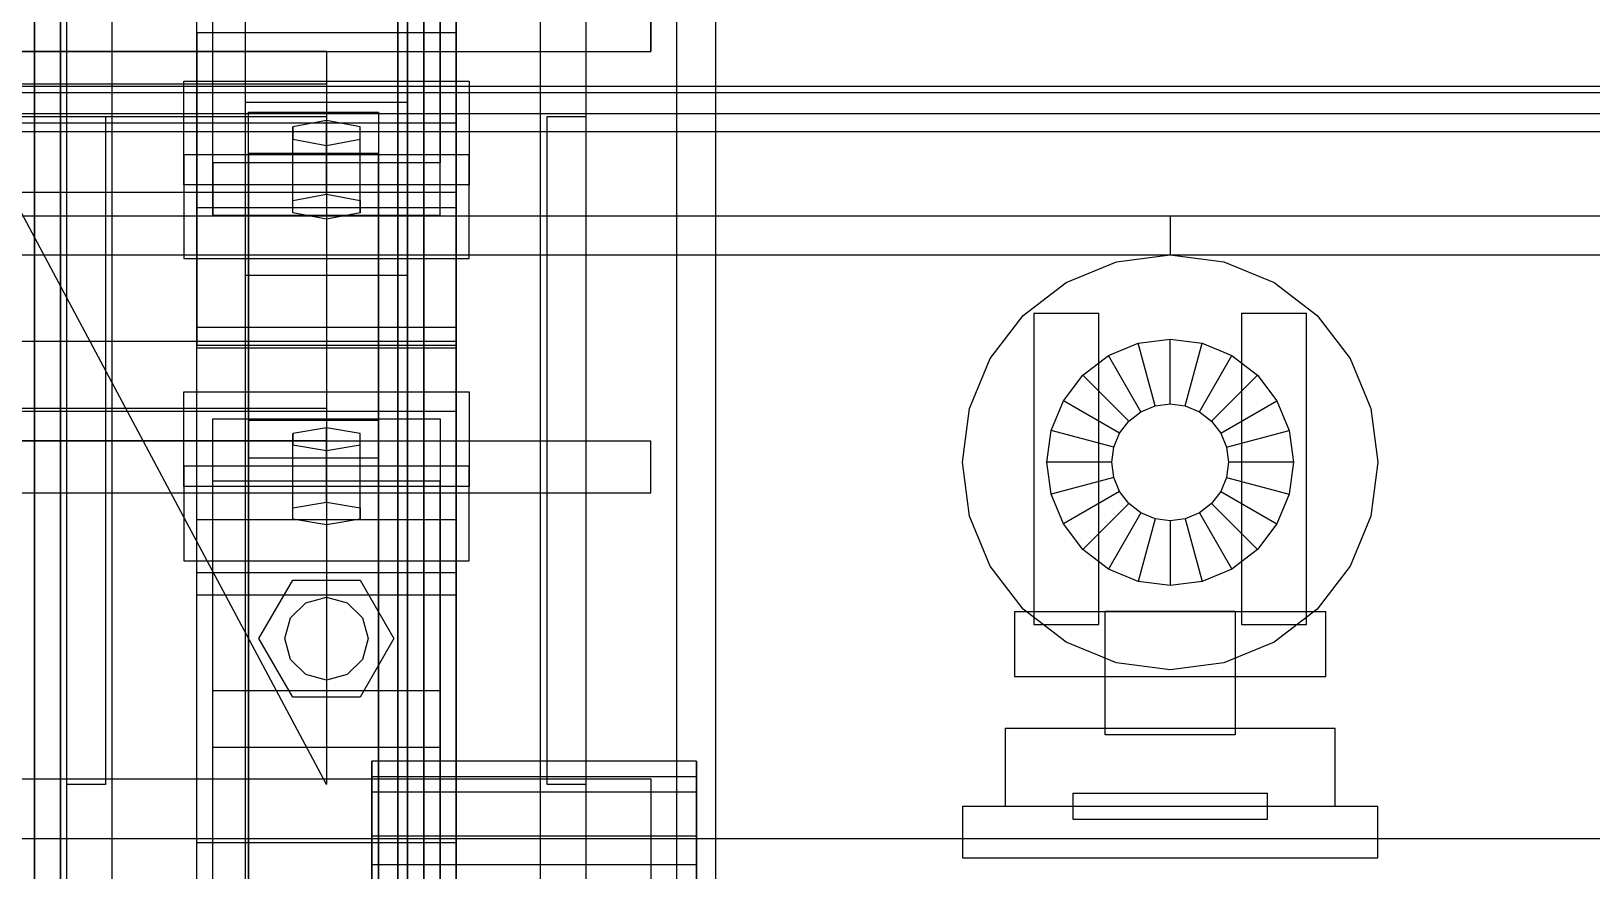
# Model space of a CAD drawing. Header units: millimetres. Extents: x -191664 to 191490, y -197311 to 10263.
# Drawn here: x 384.5 to 624.8, y -31519.8 to -31390.5 of the extents above; entities that cross this region are included whole.
import ezdxf

# ---------------------------------------------------------------- set-up
doc = ezdxf.new("R2010")
doc.units = ezdxf.units.MM
for name, color, linetype, lineweight in [('COTAS_USUARIO', 1, 'Continuous', 0), ('frontal_briquetadora', 7, 'Continuous', 0), ('frontal_C01', 7, 'Continuous', 0), ('frontal_C02', 7, 'Continuous', 0), ('frontal_C03', 7, 'Continuous', 0), ('frontal_C04', 7, 'Continuous', 0), ('frontal_secador', 7, 'Continuous', 0)]:
    doc.layers.add(name, color=color, linetype=linetype, lineweight=lineweight)
doc.dimstyles.new('PLANTA_100', dxfattribs={"dimtxt": 250, "dimasz": 150, "dimexe": 150, "dimexo": 80, "dimgap": 100, "dimtad": 1, "dimtih": 1, "dimtoh": 1, "dimdec": 1, "dimdsep": 46, "dimcen": 0.09, "dimclrd": 1, "dimclre": 1, "dimclrt": 1, "dimadec": 0, "dimazin": 0, "dimtfac": 1, "dimtdec": 4, "dimtofl": 0, "dimtmove": 0, "dimatfit": 3, "dimfxl": 1, "dimtolj": 1, "dimtzin": 0, "dimarcsym": 0})

# ---------------------------------------------------------------- blocks, each defined once
blk = doc.blocks.new('*D114')
at = {"layer": 'COTAS_USUARIO', "color": 1, "lineweight": -2, "transparency": 16777216}
for p, q in [((1200, -30765), (1200, -30615)), ((80, -30915), (1350, -30915)), ((80, -31328.5), (1350, -31328.5)), ((1200, -31478.5), (1200, -31628.5))]:
    blk.add_line(p, q, dxfattribs=at)
at = {"layer": 'COTAS_USUARIO', "color": 1, "transparency": 16777216}
for points in [[(1175, -30765), (1225, -30765), (1200, -30915)], [(1175, -31478.5), (1225, -31478.5), (1200, -31328.5)]]:
    blk.add_solid(points, dxfattribs=at)
at = {"layer": 'Defpoints', "color": 0, "transparency": 16777216}
for p in [(0, -30915), (0, -31328.5), (1200, -31328.5)]:
    blk.add_point(p, dxfattribs=at)

msp = doc.modelspace()

# ---------------------------------------------------------------- linework, layer by layer
at = {"layer": 'frontal_briquetadora', "color": 8, "true_color": 0x657a85}
for p, q in [((484, -31988), (484, -30950)), ((490, -31988), (490, -30950))]:
    msp.add_line(p, q, dxfattribs=at)
at = {"layer": 'frontal_briquetadora', "color": 8, "true_color": 0x667b86}
for p, q in [((385, -31872.05), (385, -31072.05)), ((445, -31072.05), (445, -31872.05)), ((385, -31075.78), (385, -31875.78)), ((389, -31075.78), (389, -31875.78)), ((441, -31875.78), (441, -31075.78)), ((445, -31875.78), (445, -31075.78)), ((385, -31924.22), (385, -31124.22)), ((389, -31924.22), (389, -31124.22)), ((441, -31124.22), (441, -31924.22)), ((445, -31124.22), (445, -31924.22)), ((385, -31127.95), (385, -31927.95)), ((445, -31927.95), (445, -31127.95))]:
    msp.add_line(p, q, dxfattribs=at)
at = {"layer": 'frontal_C01', "color": 139, "true_color": 0x354b57}
for p, q in [((390, -31975), (390, -30088.5)), ((397, -31975), (397, -30088.5)), ((463, -31975), (463, -30088.5)), ((470, -31975), (470, -30088.5)), ((390, -31975), (390, -30888.93)), ((397, -31975), (397, -30888.93)), ((463, -31975), (463, -30888.93)), ((470, -31975), (470, -30888.93)), ((410, -31436.14), (410, -31051.93)), ((450, -31051.93), (450, -31436.14)), ((417.5, -31717.14), (417.5, -31058.19)), ((442.5, -31058.19), (442.5, -31717.14)), ((417.5, -31742.51), (417.5, -31083.56)), ((442.5, -31742.51), (442.5, -31083.56)), ((410, -31474.03), (410, -31089.83)), ((450, -31474.03), (450, -31089.83)), ((410, -31706.14), (410, -31321.93)), ((450, -31321.93), (450, -31706.14)), ((410, -31753.51), (410, -31369.3)), ((450, -31753.51), (450, -31369.3)), ((408, -31414.22), (408, -31398.21)), ((408, -31398.21), (452, -31398.21)), ((408, -31409.57), (408, -31398.21)), ((452, -31398.21), (452, -31414.22)), ((452, -31398.21), (452, -31409.57)), ((418, -31409.41), (418, -31403.01)), ((418, -31403.01), (438, -31403.01)), ((418, -31552.29), (418, -31403.01)), ((438, -31403.01), (438, -31409.41)), ((438, -31403.01), (438, -31552.29)), ((452, -31409.57), (408, -31409.57)), ((408, -31409.57), (408, -31425.58)), ((438, -31409.41), (418, -31409.41)), ((418, -31409.41), (418, -31558.69)), ((438, -31558.69), (438, -31409.41)), ((452, -31425.58), (452, -31409.57)), ((452, -31414.22), (408, -31414.22)), ((408, -31414.22), (408, -31425.58)), ((452, -31425.58), (452, -31414.22)), ((408, -31425.58), (452, -31425.58)), ((410, -31474.03), (410, -31436.14)), ((410, -31436.14), (450, -31436.14)), ((410, -31627.03), (410, -31436.14)), ((450, -31436.14), (450, -31474.03)), ((450, -31436.14), (450, -31627.03)), ((412.5, -31459.89), (412.5, -31450.29)), ((412.5, -31450.29), (447.5, -31450.29)), ((412.5, -31725.02), (412.5, -31450.29)), ((447.5, -31450.29), (447.5, -31459.89)), ((447.5, -31450.29), (447.5, -31725.02)), ((447.5, -31459.89), (412.5, -31459.89)), ((412.5, -31734.62), (412.5, -31459.89)), ((447.5, -31734.62), (447.5, -31459.89)), ((450, -31474.03), (410, -31474.03)), ((410, -31664.92), (410, -31474.03)), ((450, -31664.92), (450, -31474.03))]:
    msp.add_line(p, q, dxfattribs=at)
at = {"layer": 'frontal_C01', "color": 9, "true_color": 0xbdc8cc}
for p, q in [((430, -31404.29), (424.8, -31405.25)), ((435.2, -31405.25), (430, -31404.29)), ((430, -31415.66), (430, -31404.29)), ((424.8, -31405.25), (424.8, -31407.17)), ((424.8, -31416.62), (424.8, -31405.25)), ((435.2, -31407.17), (435.2, -31405.25)), ((435.2, -31416.62), (435.2, -31405.25)), ((424.8, -31407.17), (430, -31408.13)), ((424.8, -31418.54), (424.8, -31407.17)), ((430, -31408.13), (435.2, -31407.17)), ((430, -31408.13), (430, -31419.5)), ((435.2, -31418.54), (435.2, -31407.17)), ((424.8, -31416.62), (430, -31415.66)), ((430, -31415.66), (435.2, -31416.62)), ((424.8, -31418.54), (424.8, -31416.62)), ((430, -31419.5), (424.8, -31418.54)), ((435.2, -31418.54), (430, -31419.5)), ((435.2, -31416.62), (435.2, -31418.54))]:
    msp.add_line(p, q, dxfattribs=at)
at = {"layer": 'frontal_C01', "color": 147, "true_color": 0x24748b}
for p, q in [((437, -31507.87), (437, -31503.1)), ((437, -31503.1), (437, -31505.47)), ((487, -31503.1), (437, -31503.1)), ((487, -31505.47), (487, -31503.1)), ((487, -31503.1), (487, -31507.87)), ((437, -31505.47), (437, -31514.62)), ((487, -31505.47), (437, -31505.47)), ((487, -31514.62), (487, -31505.47)), ((437, -31519.06), (437, -31507.87)), ((487, -31507.87), (437, -31507.87)), ((487, -31507.87), (487, -31519.06)), ((437, -31514.62), (437, -31529.16)), ((487, -31514.62), (437, -31514.62)), ((487, -31529.16), (487, -31514.62)), ((437, -31534.95), (437, -31519.06)), ((487, -31519.06), (437, -31519.06)), ((487, -31519.06), (487, -31534.95))]:
    msp.add_line(p, q, dxfattribs=at)
at = {"layer": 'frontal_C02', "color": 139, "true_color": 0x354b57}
for p, q in [((390, -31975), (390, -29576.75)), ((397, -31975), (397, -29576.75)), ((463, -31975), (463, -29576.75)), ((470, -31975), (470, -29576.75)), ((390, -31975), (390, -30072.14)), ((397, -31975), (397, -30072.14)), ((463, -31975), (463, -30072.14)), ((470, -31975), (470, -30072.14)), ((390, -31975), (390, -30861.25)), ((397, -31975), (397, -30861.25)), ((463, -31975), (463, -30861.25)), ((470, -31975), (470, -30861.25)), ((410, -31477.44), (410, -31126.72)), ((450, -31126.72), (450, -31477.44)), ((417.5, -31601.33), (417.5, -31132.03)), ((442.5, -31132.03), (442.5, -31601.33)), ((417.5, -31628.97), (417.5, -31159.67)), ((442.5, -31628.97), (442.5, -31159.67)), ((410, -31515.69), (410, -31164.97)), ((450, -31515.69), (450, -31164.97)), ((410, -31590.88), (410, -31303.28)), ((450, -31303.28), (450, -31590.88)), ((410, -31639.43), (410, -31351.82)), ((450, -31639.43), (450, -31351.82)), ((408, -31460.72), (408, -31446.11)), ((408, -31446.11), (452, -31446.11)), ((408, -31457.58), (408, -31446.11)), ((452, -31446.11), (452, -31460.72)), ((452, -31446.11), (452, -31457.58)), ((418, -31456.34), (418, -31450.49)), ((418, -31450.49), (438, -31450.49)), ((418, -31601.19), (418, -31450.49)), ((438, -31450.49), (438, -31456.34)), ((438, -31450.49), (438, -31601.19)), ((438, -31456.34), (418, -31456.34)), ((418, -31456.34), (418, -31607.03)), ((438, -31607.03), (438, -31456.34)), ((452, -31457.58), (408, -31457.58)), ((408, -31457.58), (408, -31472.2)), ((452, -31472.2), (452, -31457.58)), ((452, -31460.72), (408, -31460.72)), ((408, -31460.72), (408, -31472.2)), ((452, -31472.2), (452, -31460.72)), ((408, -31472.2), (452, -31472.2)), ((410, -31515.69), (410, -31477.44)), ((410, -31477.44), (450, -31477.44)), ((410, -31651.69), (410, -31477.44)), ((450, -31477.44), (450, -31515.69)), ((450, -31477.44), (450, -31651.69)), ((412.5, -31500.95), (412.5, -31492.18)), ((412.5, -31492.18), (447.5, -31492.18)), ((412.5, -31610.77), (412.5, -31492.18)), ((447.5, -31492.18), (447.5, -31500.95)), ((447.5, -31492.18), (447.5, -31610.77)), ((447.5, -31500.95), (412.5, -31500.95)), ((412.5, -31619.54), (412.5, -31500.95)), ((447.5, -31619.54), (447.5, -31500.95)), ((450, -31515.69), (410, -31515.69)), ((410, -31689.94), (410, -31515.69)), ((450, -31689.94), (450, -31515.69))]:
    msp.add_line(p, q, dxfattribs=at)
at = {"layer": 'frontal_C02', "color": 9, "true_color": 0xbdc8cc}
for p, q in [((430, -31451.66), (424.8, -31452.54)), ((435.2, -31452.54), (430, -31451.66)), ((430, -31463.14), (430, -31451.66)), ((424.8, -31452.54), (424.8, -31454.29)), ((424.8, -31464.01), (424.8, -31452.54)), ((424.8, -31454.29), (430, -31455.17)), ((424.8, -31465.77), (424.8, -31454.29)), ((430, -31455.17), (435.2, -31454.29)), ((435.2, -31454.29), (435.2, -31452.54)), ((435.2, -31464.01), (435.2, -31452.54)), ((435.2, -31465.77), (435.2, -31454.29)), ((430, -31455.17), (430, -31466.64)), ((424.8, -31464.01), (430, -31463.14)), ((424.8, -31465.77), (424.8, -31464.01)), ((430, -31463.14), (435.2, -31464.01)), ((435.2, -31464.01), (435.2, -31465.77)), ((430, -31466.64), (424.8, -31465.77)), ((435.2, -31465.77), (430, -31466.64))]:
    msp.add_line(p, q, dxfattribs=at)
at = {"layer": 'frontal_C02', "color": 251, "true_color": 0x4e626d}
for p, q in [((380, -31505.78), (480, -31505.78)), ((480, -31505.78), (480, -31530.84)), ((480, -31505.78), (480, -31542.84))]:
    msp.add_line(p, q, dxfattribs=at)
at = {"layer": 'frontal_C03', "color": 139, "true_color": 0x354b57}
for p, q in [((390, -31975), (390, -29153.29)), ((397, -31975), (397, -29153.29)), ((463, -31975), (463, -29153.29)), ((470, -31975), (470, -29153.29)), ((390, -31975), (390, -29352.58)), ((397, -31975), (397, -29352.58)), ((463, -31975), (463, -29352.58)), ((470, -31975), (470, -29352.58)), ((390, -31975), (390, -30079.71)), ((397, -31975), (397, -30079.71)), ((463, -31975), (463, -30079.71)), ((470, -31975), (470, -30079.71)), ((390, -31975), (390, -30806.85)), ((397, -31975), (397, -30806.85)), ((463, -31975), (463, -30806.85)), ((470, -31975), (470, -30806.85)), ((417.5, -31401.47), (417.5, -30847.16)), ((442.5, -30847.16), (442.5, -31401.47)), ((417.5, -31428.21), (417.5, -30873.91)), ((442.5, -31428.21), (442.5, -30873.91)), ((412.5, -31410.8), (412.5, -31179.67)), ((447.5, -31179.67), (447.5, -31410.8)), ((412.5, -31418.88), (412.5, -31187.75)), ((447.5, -31418.88), (447.5, -31187.75)), ((410, -31439.39), (410, -31212.53)), ((450, -31439.39), (450, -31212.53)), ((410, -31439.39), (410, -31390.29)), ((450, -31390.76), (410, -31390.76)), ((410, -31390.76), (410, -31438.92)), ((410, -31417.69), (410, -31390.76)), ((450, -31390.29), (450, -31439.39)), ((450, -31438.92), (450, -31390.76)), ((450, -31390.76), (450, -31417.69)), ((430, -31393.68), (-430, -31393.68)), ((430, -31393.68), (430, -31398.68)), ((430, -31398.68), (-430, -31398.68)), ((430, -31398.68), (430, -31448.68)), ((417.5, -31428.21), (417.5, -31401.47)), ((417.5, -31401.47), (442.5, -31401.47)), ((442.5, -31401.47), (442.5, -31428.21)), ((-450, -31404.64), (450, -31404.64)), ((450, -31404.64), (450, -31415.41)), ((450, -31404.64), (450, -31438.35)), ((447.5, -31410.8), (412.5, -31410.8)), ((412.5, -31410.8), (412.5, -31418.88)), ((447.5, -31418.88), (447.5, -31410.8)), ((450, -31415.41), (-450, -31415.41)), ((450, -31449.12), (450, -31415.41)), ((410, -31465.85), (410, -31417.69)), ((410, -31417.69), (450, -31417.69)), ((450, -31417.69), (450, -31465.85)), ((412.5, -31418.88), (447.5, -31418.88)), ((442.5, -31428.21), (417.5, -31428.21)), ((450, -31438.35), (-450, -31438.35)), ((410, -31438.92), (450, -31438.92)), ((410, -31465.85), (410, -31438.92)), ((450, -31439.39), (410, -31439.39)), ((450, -31449.12), (450, -31438.35)), ((450, -31465.85), (450, -31438.92)), ((-450, -31449.12), (450, -31449.12)), ((430, -31448.68), (-430, -31448.68)), ((430, -31448.68), (430, -31453.68)), ((430, -31453.68), (-430, -31453.68)), ((390, -31461.68), (397, -31461.68)), ((390, -31975), (390, -31461.68)), ((397, -31975), (397, -31461.68)), ((397, -31461.68), (463, -31461.68)), ((463, -31461.68), (470, -31461.68)), ((463, -31975), (463, -31461.68)), ((470, -31975), (470, -31461.68)), ((450, -31465.85), (410, -31465.85))]:
    msp.add_line(p, q, dxfattribs=at)
at = {"layer": 'frontal_C03', "color": 251, "true_color": 0x4e626d}
for p, q in [((480, -31362.05), (480, -31393.68)), ((480, -31393.68), (480, -31381.68)), ((380, -31393.68), (480, -31393.68)), ((430, -31506.68), (375, -31403.68)), ((375, -31403.68), (430, -31403.68)), ((390, -31506.68), (390, -31403.68)), ((390, -31403.68), (396, -31403.68)), ((396, -31506.68), (396, -31403.68)), ((430, -31403.68), (430, -31506.68)), ((464, -31506.68), (464, -31403.68)), ((464, -31403.68), (470, -31403.68)), ((470, -31506.68), (470, -31403.68)), ((380, -31453.68), (480, -31453.68)), ((480, -31461.68), (480, -31453.68)), ((380, -31461.68), (480, -31461.68)), ((396, -31506.68), (390, -31506.68)), ((470, -31506.68), (464, -31506.68))]:
    msp.add_line(p, q, dxfattribs=at)
at = {"layer": 'frontal_C03', "color": 9, "true_color": 0xaebcc4}
for p, q in [((419.6, -31484.18), (424.8, -31475.18)), ((424.8, -31475.18), (435.2, -31475.18)), ((435.2, -31475.18), (440.4, -31484.18)), ((424.46, -31480.98), (426.8, -31478.64)), ((426.8, -31478.64), (430, -31477.78)), ((430, -31477.78), (433.2, -31478.64)), ((433.2, -31478.64), (435.54, -31480.98)), ((423.6, -31484.18), (424.46, -31480.98)), ((435.54, -31480.98), (436.4, -31484.18)), ((424.8, -31493.19), (419.6, -31484.18)), ((424.46, -31487.38), (423.6, -31484.18)), ((440.4, -31484.18), (435.2, -31493.19)), ((436.4, -31484.18), (435.54, -31487.38)), ((426.8, -31489.73), (424.46, -31487.38)), ((435.54, -31487.38), (433.2, -31489.73)), ((430, -31490.58), (426.8, -31489.73)), ((433.2, -31489.73), (430, -31490.58)), ((435.2, -31493.19), (424.8, -31493.19))]:
    msp.add_line(p, q, dxfattribs=at)
at = {"layer": 'frontal_C04', "color": 139, "true_color": 0x345e4e}
for p, q in [((-420, -31419), (560, -31419)), ((560, -31419), (560, -31425)), ((560, -31419), (1540, -31419)), ((-420, -31425), (560, -31425)), ((560, -31425), (1540, -31425))]:
    msp.add_line(p, q, dxfattribs=at)
at = {"layer": 'frontal_C04', "color": 252, "true_color": 0x83939a}
for p, q in [((551.72, -31426.09), (560, -31425)), ((560, -31425), (568.28, -31426.09)), ((544, -31429.29), (551.72, -31426.09)), ((568.28, -31426.09), (576, -31429.29)), ((537.37, -31434.37), (544, -31429.29)), ((576, -31429.29), (582.63, -31434.37)), ((532.29, -31441), (537.37, -31434.37)), ((582.63, -31434.37), (587.71, -31441)), ((529.09, -31448.72), (532.29, -31441)), ((587.71, -31441), (590.91, -31448.72)), ((528, -31457), (529.09, -31448.72)), ((590.91, -31448.72), (592, -31457)), ((529.09, -31465.28), (528, -31457)), ((592, -31457), (590.91, -31465.28)), ((532.29, -31473), (529.09, -31465.28)), ((590.91, -31465.28), (587.71, -31473)), ((537.37, -31479.63), (532.29, -31473)), ((587.71, -31473), (582.63, -31479.63)), ((544, -31484.71), (537.37, -31479.63)), ((582.63, -31479.63), (576, -31484.71)), ((551.72, -31487.91), (544, -31484.71)), ((576, -31484.71), (568.28, -31487.91)), ((560, -31489), (551.72, -31487.91)), ((568.28, -31487.91), (560, -31489))]:
    msp.add_line(p, q, dxfattribs=at)
at = {"layer": 'frontal_C04', "color": 139, "true_color": 0x354b57}
for p, q in [((539, -31434), (549, -31434)), ((539, -31434), (539, -31482)), ((549, -31482), (549, -31434)), ((571, -31434), (581, -31434)), ((571, -31434), (571, -31482)), ((581, -31482), (581, -31434)), ((536, -31480), (584, -31480)), ((536, -31480), (536, -31490)), ((570, -31480), (550, -31480)), ((550, -31499), (550, -31480)), ((570, -31480), (570, -31499)), ((584, -31490), (584, -31480)), ((539, -31482), (549, -31482)), ((571, -31482), (581, -31482)), ((536, -31490), (584, -31490)), ((534.6, -31498), (585.4, -31498)), ((534.6, -31498), (534.6, -31510)), ((585.4, -31510), (585.4, -31498)), ((570, -31499), (550, -31499)), ((528, -31510), (592, -31510)), ((528, -31510), (528, -31518)), ((534.6, -31510), (585.4, -31510)), ((545, -31508), (575, -31508)), ((545, -31508), (545, -31512)), ((575, -31512), (575, -31508)), ((592, -31518), (592, -31510)), ((545, -31512), (575, -31512)), ((-550, -31515), (650, -31515)), ((528, -31518), (592, -31518))]:
    msp.add_line(p, q, dxfattribs=at)
at = {"layer": 'frontal_C04', "color": 155, "true_color": 0x617580}
for p, q in [((555.08, -31438.65), (560, -31438)), ((560, -31448), (560, -31438)), ((560, -31438), (564.92, -31438.65)), ((550.5, -31440.55), (555.08, -31438.65)), ((557.67, -31448.31), (555.08, -31438.65)), ((562.33, -31448.31), (564.92, -31438.65)), ((564.92, -31438.65), (569.5, -31440.55)), ((546.56, -31443.56), (550.5, -31440.55)), ((555.5, -31449.21), (550.5, -31440.55)), ((564.5, -31449.21), (569.5, -31440.55)), ((569.5, -31440.55), (573.44, -31443.56)), ((543.55, -31447.5), (546.56, -31443.56)), ((553.64, -31450.64), (546.56, -31443.56)), ((566.36, -31450.64), (573.44, -31443.56)), ((573.44, -31443.56), (576.45, -31447.5)), ((541.65, -31452.08), (543.55, -31447.5)), ((552.21, -31452.5), (543.55, -31447.5)), ((567.79, -31452.5), (576.45, -31447.5)), ((576.45, -31447.5), (578.35, -31452.08)), ((541, -31457), (541.65, -31452.08)), ((551.31, -31454.67), (541.65, -31452.08)), ((568.69, -31454.67), (578.35, -31452.08)), ((578.35, -31452.08), (579, -31457)), ((551, -31457), (541, -31457)), ((541.65, -31461.92), (541, -31457)), ((579, -31457), (569, -31457)), ((579, -31457), (578.35, -31461.92)), ((551.31, -31459.33), (541.65, -31461.92)), ((568.69, -31459.33), (578.35, -31461.92)), ((543.55, -31466.5), (541.65, -31461.92)), ((552.21, -31461.5), (543.55, -31466.5)), ((567.79, -31461.5), (576.45, -31466.5)), ((578.35, -31461.92), (576.45, -31466.5)), ((553.64, -31463.36), (546.56, -31470.44)), ((566.36, -31463.36), (573.44, -31470.44)), ((546.56, -31470.44), (543.55, -31466.5)), ((555.5, -31464.79), (550.5, -31473.45)), ((557.67, -31465.69), (555.08, -31475.35)), ((560, -31466), (560, -31476)), ((562.33, -31465.69), (564.92, -31475.35)), ((564.5, -31464.79), (569.5, -31473.45)), ((576.45, -31466.5), (573.44, -31470.44)), ((550.5, -31473.45), (546.56, -31470.44)), ((573.44, -31470.44), (569.5, -31473.45)), ((555.08, -31475.35), (550.5, -31473.45)), ((569.5, -31473.45), (564.92, -31475.35)), ((560, -31476), (555.08, -31475.35)), ((564.92, -31475.35), (560, -31476))]:
    msp.add_line(p, q, dxfattribs=at)
at = {"layer": 'frontal_C04', "color": 9, "true_color": 0xbac6cb}
for p, q in [((553.64, -31450.64), (555.5, -31449.21)), ((555.5, -31449.21), (557.67, -31448.31)), ((557.67, -31448.31), (560, -31448)), ((560, -31448), (562.33, -31448.31)), ((562.33, -31448.31), (564.5, -31449.21)), ((564.5, -31449.21), (566.36, -31450.64)), ((552.21, -31452.5), (553.64, -31450.64)), ((566.36, -31450.64), (567.79, -31452.5)), ((551, -31457), (551.31, -31454.67)), ((551.31, -31454.67), (552.21, -31452.5)), ((567.79, -31452.5), (568.69, -31454.67)), ((568.69, -31454.67), (569, -31457)), ((551.31, -31459.33), (551, -31457)), ((569, -31457), (568.69, -31459.33)), ((552.21, -31461.5), (551.31, -31459.33)), ((568.69, -31459.33), (567.79, -31461.5)), ((553.64, -31463.36), (552.21, -31461.5)), ((567.79, -31461.5), (566.36, -31463.36)), ((555.5, -31464.79), (553.64, -31463.36)), ((566.36, -31463.36), (564.5, -31464.79)), ((557.67, -31465.69), (555.5, -31464.79)), ((560, -31466), (557.67, -31465.69)), ((562.33, -31465.69), (560, -31466)), ((564.5, -31464.79), (562.33, -31465.69))]:
    msp.add_line(p, q, dxfattribs=at)
at = {"layer": 'frontal_secador', "color": 9, "true_color": 0xc6ccbd}
msp.add_line((-1250, -31399), (1250, -31399), dxfattribs=at)
at = {"layer": 'frontal_secador', "color": 9, "true_color": 0xb8c6c1}
msp.add_line((-1400, -31400), (1400, -31400), dxfattribs=at)
at = {"layer": 'frontal_secador', "color": 253, "true_color": 0x8d9da5}
for p, q in [((-1250, -31403.24), (1250, -31403.24)), ((1250, -31406.07), (-1250, -31406.07))]:
    msp.add_line(p, q, dxfattribs=at)

# ---------------------------------------------------------------- dimensions: what is measured, and where the dimension line sits
at = {"layer": 'COTAS_USUARIO'}
dim = msp.add_aligned_dim(p1=(0, -30915), p2=(0, -31328.5), distance=1200, dimstyle='PLANTA_100', dxfattribs=at)
dim.commit()
dim.dimension.update_dxf_attribs({"geometry": '*D114', "text_midpoint": (1200, -31121.75)})

doc.saveas('drawing.dxf')
